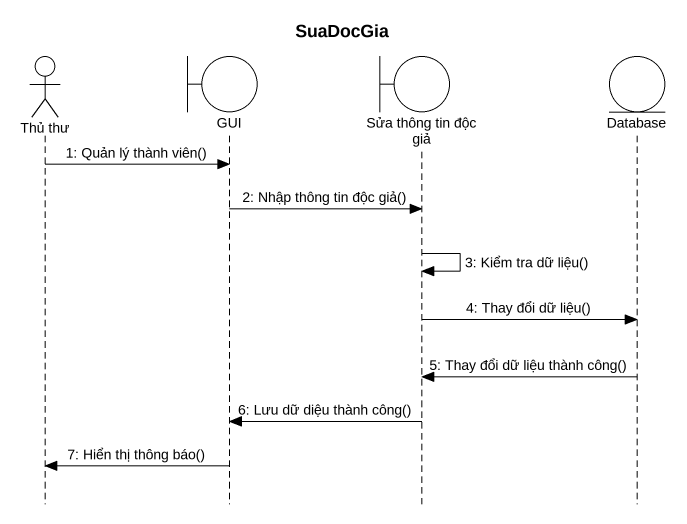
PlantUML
@startuml
title SuaDocGia
hide footbox
actor "Thủ thư" as Thủ_thư
boundary GUI
boundary "Sửa thông tin độc giả" as Sửa_thông_tin_độc_giả
entity "Database" as Database_

Thủ_thư -> GUI : 1: Quản lý thành viên()
GUI -> Sửa_thông_tin_độc_giả : 2: Nhập thông tin độc giả()
Sửa_thông_tin_độc_giả -> Sửa_thông_tin_độc_giả : 3: Kiểm tra dữ liệu()
Sửa_thông_tin_độc_giả -> Database_ : 4: Thay đổi dữ liệu()
Database_ -> Sửa_thông_tin_độc_giả : 5: Thay đổi dữ liệu thành công()
Sửa_thông_tin_độc_giả -> GUI : 6: Lưu dữ diệu thành công()
GUI -> Thủ_thư : 7: Hiển thị thông báo()
@enduml
